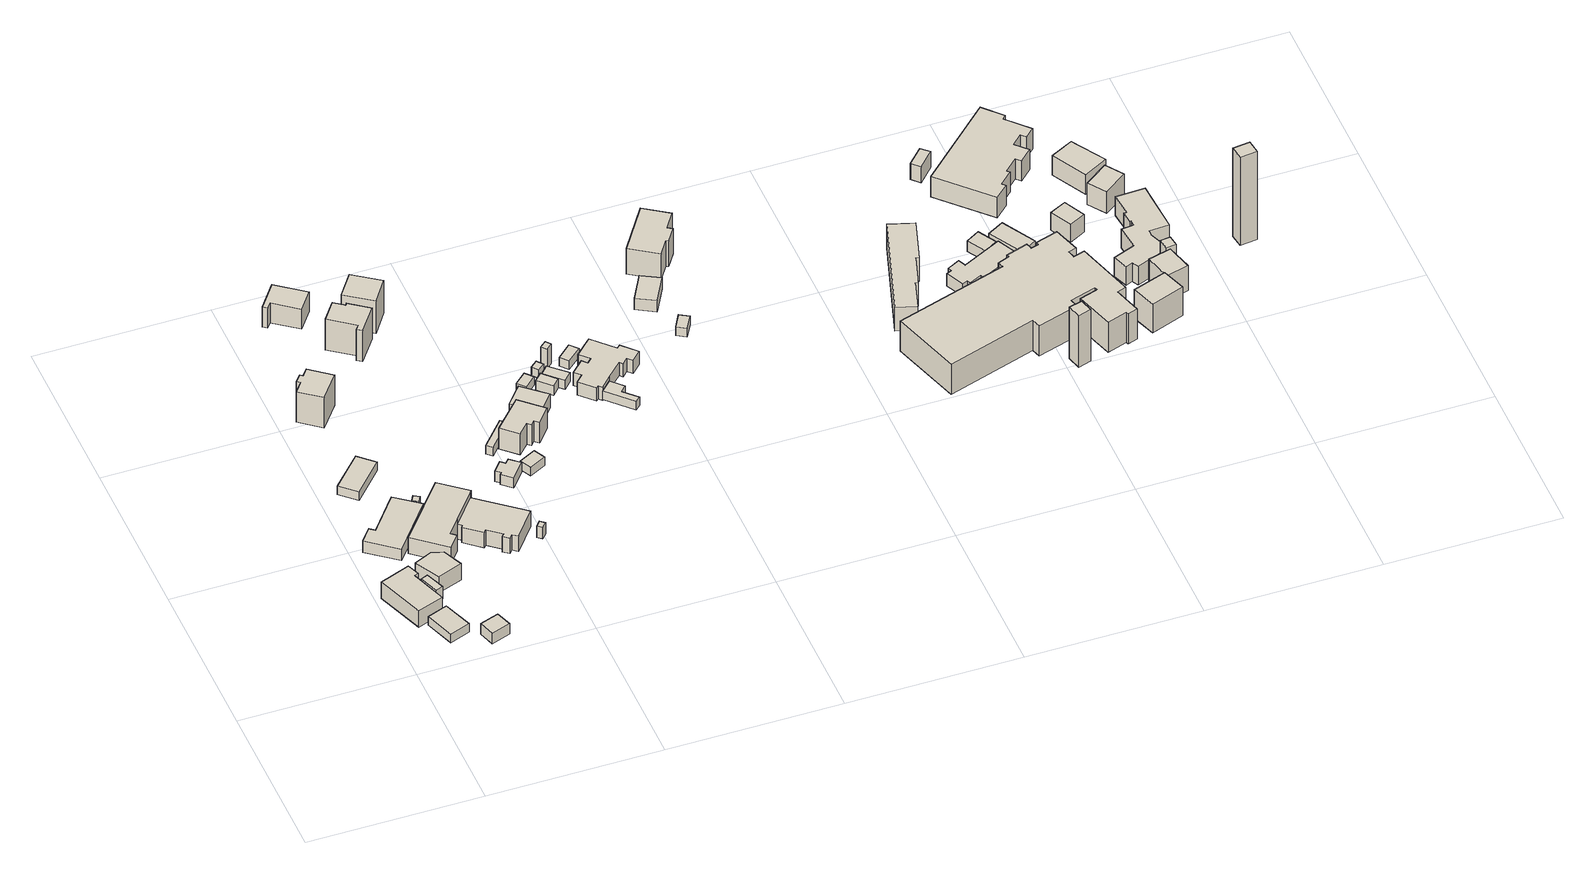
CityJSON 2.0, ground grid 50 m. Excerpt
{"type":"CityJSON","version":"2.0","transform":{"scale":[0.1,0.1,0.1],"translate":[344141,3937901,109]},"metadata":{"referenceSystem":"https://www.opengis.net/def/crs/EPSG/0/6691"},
"CityObjects":{
"building1":{"type":"Building","attributes":{"usage":"441","measuredHeight":6.2,"storeysAboveGround":1,"BuildingIDAttribute.prefecture":"14","BuildingIDAttribute.city":"14151","BuildingDetailAttribute.totalFloorArea":106.01,"BuildingDetailAttribute.buildingFootprintArea":106.01,"BuildingDetailAttribute.buildingStructureType":"610","BuildingDetailAttribute.buildingStructureOrgType":"2","BuildingDetailAttribute.orgUsage":"172","BuildingDetailAttribute.surveyYear":2015,"BuildingLandSlideRiskAttribute.description":"1","BuildingLandSlideRiskAttribute.areaType":"1"},"geometry":[{"type":"Solid","lod":"1","boundaries":[[[[0,1,2,3,4,5]],[[4,6,7,5]],[[3,8,6,4]],[[2,9,8,3]],[[1,10,9,2]],[[0,11,10,1]],[[5,7,11,0]],[[6,8,9,10,11,7]]]]}]},
"building2":{"type":"Building","attributes":{"usage":"441","measuredHeight":3.3,"storeysAboveGround":1,"BuildingIDAttribute.prefecture":"14","BuildingIDAttribute.city":"14151","BuildingDetailAttribute.totalFloorArea":47.43,"BuildingDetailAttribute.buildingFootprintArea":47.43,"BuildingDetailAttribute.buildingStructureType":"610","BuildingDetailAttribute.buildingStructureOrgType":"2","BuildingDetailAttribute.orgUsage":"172","BuildingDetailAttribute.surveyYear":2015,"BuildingLandSlideRiskAttribute.description":"1","BuildingLandSlideRiskAttribute.areaType":"1"},"geometry":[{"type":"Solid","lod":"1","boundaries":[[[[12,13,14,15]],[[14,16,17,15]],[[13,18,16,14]],[[12,19,18,13]],[[15,17,19,12]],[[16,18,19,17]]]]}]},
"building3":{"type":"Building","attributes":{"usage":"441","measuredHeight":9.8,"storeysAboveGround":1,"BuildingIDAttribute.prefecture":"14","BuildingIDAttribute.city":"14151","BuildingDetailAttribute.totalFloorArea":10.69,"BuildingDetailAttribute.buildingFootprintArea":10.69,"BuildingDetailAttribute.buildingStructureType":"610","BuildingDetailAttribute.buildingStructureOrgType":"2","BuildingDetailAttribute.orgUsage":"172","BuildingDetailAttribute.surveyYear":2015,"BuildingLandSlideRiskAttribute.description":"1","BuildingLandSlideRiskAttribute.areaType":"1"},"geometry":[{"type":"Solid","lod":"1","boundaries":[[[[20,21,22,23]],[[22,24,25,23]],[[21,26,24,22]],[[20,27,26,21]],[[23,25,27,20]],[[24,26,27,25]]]]}]},
"building4":{"type":"Building","attributes":{"measuredHeight":4.1,"BuildingIDAttribute.prefecture":"14","BuildingIDAttribute.city":"14151","BuildingDetailAttribute.surveyYear":2015,"BuildingLandSlideRiskAttribute.description":"1","BuildingLandSlideRiskAttribute.areaType":"1"},"geometry":[{"type":"Solid","lod":"1","boundaries":[[[[28,29,30,31]],[[30,32,33,31]],[[29,34,32,30]],[[28,35,34,29]],[[31,33,35,28]],[[32,34,35,33]]]]}]},
"building5":{"type":"Building","attributes":{"usage":"441","measuredHeight":9.9,"storeysAboveGround":1,"BuildingIDAttribute.prefecture":"14","BuildingIDAttribute.city":"14151","BuildingDetailAttribute.totalFloorArea":51.81,"BuildingDetailAttribute.buildingFootprintArea":51.81,"BuildingDetailAttribute.buildingStructureType":"610","BuildingDetailAttribute.buildingStructureOrgType":"2","BuildingDetailAttribute.orgUsage":"172","BuildingDetailAttribute.surveyYear":2015,"BuildingLandSlideRiskAttribute.description":"1","BuildingLandSlideRiskAttribute.areaType":"1"},"geometry":[{"type":"Solid","lod":"1","boundaries":[[[[36,37,38,39,40]],[[39,41,42,40]],[[38,43,41,39]],[[37,44,43,38]],[[36,45,44,37]],[[40,42,45,36]],[[41,43,44,45,42]]]]}]},
"building6":{"type":"Building","attributes":{"usage":"441","measuredHeight":4.7,"storeysAboveGround":1,"BuildingIDAttribute.prefecture":"14","BuildingIDAttribute.city":"14151","BuildingDetailAttribute.totalFloorArea":143.61,"BuildingDetailAttribute.buildingFootprintArea":143.61,"BuildingDetailAttribute.buildingStructureType":"610","BuildingDetailAttribute.buildingStructureOrgType":"2","BuildingDetailAttribute.orgUsage":"172","BuildingDetailAttribute.surveyYear":2015,"BuildingLandSlideRiskAttribute.description":"1","BuildingLandSlideRiskAttribute.areaType":"1"},"geometry":[{"type":"Solid","lod":"1","boundaries":[[[[46,47,48,49,50,51]],[[50,52,53,51]],[[49,54,52,50]],[[48,55,54,49]],[[47,56,55,48]],[[46,57,56,47]],[[51,53,57,46]],[[52,54,55,56,57,53]]]]}]},
"building7":{"type":"Building","attributes":{"usage":"441","measuredHeight":3.2,"storeysAboveGround":1,"BuildingIDAttribute.prefecture":"14","BuildingIDAttribute.city":"14151","BuildingDetailAttribute.totalFloorArea":76.79,"BuildingDetailAttribute.buildingFootprintArea":76.79,"BuildingDetailAttribute.buildingStructureType":"610","BuildingDetailAttribute.buildingStructureOrgType":"2","BuildingDetailAttribute.orgUsage":"172","BuildingDetailAttribute.surveyYear":2015,"BuildingLandSlideRiskAttribute.description":"1","BuildingLandSlideRiskAttribute.areaType":"1"},"geometry":[{"type":"Solid","lod":"1","boundaries":[[[[58,59,60,61]],[[60,62,63,61]],[[59,64,62,60]],[[58,65,64,59]],[[61,63,65,58]],[[62,64,65,63]]]]}]},
"building8":{"type":"Building","attributes":{"usage":"441","measuredHeight":6.4,"storeysAboveGround":1,"BuildingIDAttribute.prefecture":"14","BuildingIDAttribute.city":"14151","BuildingDetailAttribute.totalFloorArea":185.4,"BuildingDetailAttribute.buildingFootprintArea":185.4,"BuildingDetailAttribute.buildingStructureType":"610","BuildingDetailAttribute.buildingStructureOrgType":"2","BuildingDetailAttribute.orgUsage":"172","BuildingDetailAttribute.surveyYear":2015,"BuildingLandSlideRiskAttribute.description":"1","BuildingLandSlideRiskAttribute.areaType":"1"},"geometry":[{"type":"Solid","lod":"1","boundaries":[[[[66,67,68,69,70,71,72,73]],[[72,74,75,73]],[[71,76,74,72]],[[70,77,76,71]],[[69,78,77,70]],[[68,79,78,69]],[[67,80,79,68]],[[66,81,80,67]],[[73,75,81,66]],[[74,76,77,78,79,80,81,75]]]]}]},
"building9":{"type":"Building","attributes":{"BuildingIDAttribute.prefecture":"14","BuildingIDAttribute.city":"14151","BuildingDetailAttribute.surveyYear":2015,"BuildingLandSlideRiskAttribute.description":"1","BuildingLandSlideRiskAttribute.areaType":"1"},"geometry":[{"type":"Solid","lod":"1","boundaries":[[[[82,83,84,85]],[[84,86,87,85]],[[83,88,86,84]],[[82,89,88,83]],[[85,87,89,82]],[[86,88,89,87]]]]}]},
"building10":{"type":"Building","attributes":{"usage":"411","measuredHeight":11.7,"storeysAboveGround":2,"BuildingIDAttribute.prefecture":"14","BuildingIDAttribute.city":"14151","BuildingDetailAttribute.totalFloorArea":123.15,"BuildingDetailAttribute.buildingFootprintArea":61.58,"BuildingDetailAttribute.buildingStructureType":"601","BuildingDetailAttribute.buildingStructureOrgType":"1","BuildingDetailAttribute.orgUsage":"10","BuildingDetailAttribute.surveyYear":2015,"BuildingLandSlideRiskAttribute.description":"1","BuildingLandSlideRiskAttribute.areaType":"1"},"geometry":[{"type":"Solid","lod":"1","boundaries":[[[[90,91,92,93,94,95,96,97]],[[96,98,99,97]],[[95,100,98,96]],[[94,101,100,95]],[[93,102,101,94]],[[92,103,102,93]],[[91,104,103,92]],[[90,105,104,91]],[[97,99,105,90]],[[98,100,101,102,103,104,105,99]]]]}]},
"building11":{"type":"Building","attributes":{"measuredHeight":5.6,"BuildingIDAttribute.prefecture":"14","BuildingIDAttribute.city":"14151","BuildingDetailAttribute.surveyYear":2015,"BuildingLandSlideRiskAttribute.description":"1","BuildingLandSlideRiskAttribute.areaType":"1"},"geometry":[{"type":"Solid","lod":"1","boundaries":[[[[106,107,108,109,110,111,112,113,114,115,116,117]],[[116,118,119,117]],[[115,120,118,116]],[[114,121,120,115]],[[113,122,121,114]],[[112,123,122,113]],[[111,124,123,112]],[[110,125,124,111]],[[109,126,125,110]],[[108,127,126,109]],[[107,128,127,108]],[[106,129,128,107]],[[117,119,129,106]],[[118,120,121,122,123,124,125,126,127,128,129,119]]]]}]},
"building12":{"type":"Building","attributes":{"usage":"411","measuredHeight":7.8,"storeysAboveGround":2,"BuildingIDAttribute.prefecture":"14","BuildingIDAttribute.city":"14151","BuildingDetailAttribute.totalFloorArea":104.04,"BuildingDetailAttribute.buildingFootprintArea":52.02,"BuildingDetailAttribute.buildingStructureType":"601","BuildingDetailAttribute.buildingStructureOrgType":"1","BuildingDetailAttribute.orgUsage":"10","BuildingDetailAttribute.surveyYear":2015,"BuildingLandSlideRiskAttribute.description":"1","BuildingLandSlideRiskAttribute.areaType":"1"},"geometry":[{"type":"Solid","lod":"1","boundaries":[[[[130,131,132,133,134,135]],[[134,136,137,135]],[[133,138,136,134]],[[132,139,138,133]],[[131,140,139,132]],[[130,141,140,131]],[[135,137,141,130]],[[136,138,139,140,141,137]]]]}]},
"building13":{"type":"Building","attributes":{"measuredHeight":4.2,"BuildingIDAttribute.prefecture":"14","BuildingIDAttribute.city":"14151","BuildingDetailAttribute.surveyYear":2015,"BuildingLandSlideRiskAttribute.description":"1","BuildingLandSlideRiskAttribute.areaType":"1"},"geometry":[{"type":"Solid","lod":"1","boundaries":[[[[142,143,144,145]],[[144,146,147,145]],[[143,148,146,144]],[[142,149,148,143]],[[145,147,149,142]],[[146,148,149,147]]]]}]},
"building14":{"type":"Building","attributes":{"usage":"411","measuredHeight":11.6,"storeysAboveGround":2,"BuildingIDAttribute.prefecture":"14","BuildingIDAttribute.city":"14151","BuildingDetailAttribute.totalFloorArea":109.17,"BuildingDetailAttribute.buildingFootprintArea":54.59,"BuildingDetailAttribute.buildingStructureType":"601","BuildingDetailAttribute.buildingStructureOrgType":"1","BuildingDetailAttribute.orgUsage":"10","BuildingDetailAttribute.surveyYear":2015,"BuildingLandSlideRiskAttribute.description":"1","BuildingLandSlideRiskAttribute.areaType":"1"},"geometry":[{"type":"Solid","lod":"1","boundaries":[[[[150,151,152,153,154,155,156,157]],[[156,158,159,157]],[[155,160,158,156]],[[154,161,160,155]],[[153,162,161,154]],[[152,163,162,153]],[[151,164,163,152]],[[150,165,164,151]],[[157,159,165,150]],[[158,160,161,162,163,164,165,159]]]]}]},
"building15":{"type":"Building","attributes":{"usage":"401","measuredHeight":4,"storeysAboveGround":2,"BuildingIDAttribute.prefecture":"14","BuildingIDAttribute.city":"14151","BuildingDetailAttribute.totalFloorArea":50.53,"BuildingDetailAttribute.buildingFootprintArea":25.26,"BuildingDetailAttribute.buildingStructureType":"601","BuildingDetailAttribute.buildingStructureOrgType":"1","BuildingDetailAttribute.orgUsage":"61","BuildingDetailAttribute.surveyYear":2015,"BuildingLandSlideRiskAttribute.description":"1","BuildingLandSlideRiskAttribute.areaType":"1"},"geometry":[{"type":"Solid","lod":"1","boundaries":[[[[166,167,168,169,170,171,172,173]],[[172,174,175,173]],[[171,176,174,172]],[[170,177,176,171]],[[169,178,177,170]],[[168,179,178,169]],[[167,180,179,168]],[[166,181,180,167]],[[173,175,181,166]],[[174,176,177,178,179,180,181,175]]]]}]},
"building16":{"type":"Building","attributes":{"usage":"413","measuredHeight":12.8,"storeysAboveGround":2,"BuildingIDAttribute.prefecture":"14","BuildingIDAttribute.city":"14151","BuildingDetailAttribute.totalFloorArea":108.13,"BuildingDetailAttribute.buildingFootprintArea":54.06,"BuildingDetailAttribute.buildingStructureType":"601","BuildingDetailAttribute.buildingStructureOrgType":"1","BuildingDetailAttribute.orgUsage":"30","BuildingDetailAttribute.surveyYear":2015,"BuildingLandSlideRiskAttribute.description":"1","BuildingLandSlideRiskAttribute.areaType":"1"},"geometry":[{"type":"Solid","lod":"1","boundaries":[[[[182,183,184,185]],[[184,186,187,185]],[[183,188,186,184]],[[182,189,188,183]],[[185,187,189,182]],[[186,188,189,187]]]]}]},
"building17":{"type":"Building","attributes":{"usage":"401","storeysAboveGround":2,"BuildingIDAttribute.prefecture":"14","BuildingIDAttribute.city":"14151","BuildingDetailAttribute.totalFloorArea":37.54,"BuildingDetailAttribute.buildingFootprintArea":18.77,"BuildingDetailAttribute.buildingStructureType":"601","BuildingDetailAttribute.buildingStructureOrgType":"1","BuildingDetailAttribute.orgUsage":"61","BuildingDetailAttribute.surveyYear":2015,"BuildingLandSlideRiskAttribute.description":"1","BuildingLandSlideRiskAttribute.areaType":"1"},"geometry":[{"type":"Solid","lod":"1","boundaries":[[[[190,191,192,193]],[[192,194,195,193]],[[191,196,194,192]],[[190,197,196,191]],[[193,195,197,190]],[[194,196,197,195]]]]}]},
"building18":{"type":"Building","attributes":{"usage":"401","measuredHeight":3.7,"storeysAboveGround":2,"BuildingIDAttribute.prefecture":"14","BuildingIDAttribute.city":"14151","BuildingDetailAttribute.totalFloorArea":34.05,"BuildingDetailAttribute.buildingFootprintArea":17.03,"BuildingDetailAttribute.buildingStructureType":"601","BuildingDetailAttribute.buildingStructureOrgType":"1","BuildingDetailAttribute.orgUsage":"61","BuildingDetailAttribute.surveyYear":2015,"BuildingLandSlideRiskAttribute.description":"1","BuildingLandSlideRiskAttribute.areaType":"1"},"geometry":[{"type":"Solid","lod":"1","boundaries":[[[[198,199,200,201]],[[200,202,203,201]],[[199,204,202,200]],[[198,205,204,199]],[[201,203,205,198]],[[202,204,205,203]]]]}]},
"building19":{"type":"Building","attributes":{"usage":"401","measuredHeight":8.3,"storeysAboveGround":2,"BuildingIDAttribute.prefecture":"14","BuildingIDAttribute.city":"14151","BuildingDetailAttribute.totalFloorArea":127,"BuildingDetailAttribute.buildingFootprintArea":63.5,"BuildingDetailAttribute.buildingStructureType":"601","BuildingDetailAttribute.buildingStructureOrgType":"1","BuildingDetailAttribute.orgUsage":"61","BuildingDetailAttribute.surveyYear":2015,"BuildingLandSlideRiskAttribute.description":"1","BuildingLandSlideRiskAttribute.areaType":"1"},"geometry":[{"type":"Solid","lod":"1","boundaries":[[[[206,207,208,209,210,211,212,213]],[[212,214,215,213]],[[211,216,214,212]],[[210,217,216,211]],[[209,218,217,210]],[[208,219,218,209]],[[207,220,219,208]],[[206,221,220,207]],[[213,215,221,206]],[[214,216,217,218,219,220,221,215]]]]}]},
"building20":{"type":"Building","attributes":{"usage":"401","measuredHeight":6.2,"storeysAboveGround":2,"BuildingIDAttribute.prefecture":"14","BuildingIDAttribute.city":"14151","BuildingDetailAttribute.totalFloorArea":89.98,"BuildingDetailAttribute.buildingFootprintArea":44.99,"BuildingDetailAttribute.buildingStructureType":"601","BuildingDetailAttribute.buildingStructureOrgType":"1","BuildingDetailAttribute.orgUsage":"61","BuildingDetailAttribute.surveyYear":2015,"BuildingLandSlideRiskAttribute.description":"1","BuildingLandSlideRiskAttribute.areaType":"1"},"geometry":[{"type":"Solid","lod":"1","boundaries":[[[[222,223,224,225]],[[224,226,227,225]],[[223,228,226,224]],[[222,229,228,223]],[[225,227,229,222]],[[226,228,229,227]]]]}]},
"building21":{"type":"Building","attributes":{"BuildingIDAttribute.prefecture":"14","BuildingIDAttribute.city":"14151","BuildingDetailAttribute.surveyYear":2015,"BuildingLandSlideRiskAttribute.description":"1","BuildingLandSlideRiskAttribute.areaType":"1"},"geometry":[{"type":"Solid","lod":"1","boundaries":[[[[230,231,232,233]],[[232,234,235,233]],[[231,236,234,232]],[[230,237,236,231]],[[233,235,237,230]],[[234,236,237,235]]]]}]},
"building22":{"type":"Building","attributes":{"measuredHeight":3.5,"BuildingIDAttribute.prefecture":"14","BuildingIDAttribute.city":"14151","BuildingDetailAttribute.surveyYear":2015,"BuildingLandSlideRiskAttribute.description":"1","BuildingLandSlideRiskAttribute.areaType":"1"},"geometry":[{"type":"Solid","lod":"1","boundaries":[[[[238,239,240,241]],[[240,242,243,241]],[[239,244,242,240]],[[238,245,244,239]],[[241,243,245,238]],[[242,244,245,243]]]]}]},
"building23":{"type":"Building","attributes":{"BuildingIDAttribute.prefecture":"14","BuildingIDAttribute.city":"14151","BuildingDetailAttribute.surveyYear":2015,"BuildingLandSlideRiskAttribute.description":"1","BuildingLandSlideRiskAttribute.areaType":"1"},"geometry":[{"type":"Solid","lod":"1","boundaries":[[[[246,247,248,249]],[[248,250,251,249]],[[247,252,250,248]],[[246,253,252,247]],[[249,251,253,246]],[[250,252,253,251]]]]}]},
"building24":{"type":"Building","attributes":{"usage":"411","measuredHeight":3.4,"storeysAboveGround":1,"BuildingIDAttribute.prefecture":"14","BuildingIDAttribute.city":"14151","BuildingDetailAttribute.totalFloorArea":17.5,"BuildingDetailAttribute.buildingFootprintArea":17.5,"BuildingDetailAttribute.buildingStructureType":"601","BuildingDetailAttribute.buildingStructureOrgType":"1","BuildingDetailAttribute.orgUsage":"10","BuildingDetailAttribute.surveyYear":2015,"BuildingLandSlideRiskAttribute.description":"1","BuildingLandSlideRiskAttribute.areaType":"1"},"geometry":[{"type":"Solid","lod":"1","boundaries":[[[[254,255,256,257]],[[256,258,259,257]],[[255,260,258,256]],[[254,261,260,255]],[[257,259,261,254]],[[258,260,261,259]]]]}]},
"building25":{"type":"Building","attributes":{"measuredHeight":10.2,"BuildingIDAttribute.prefecture":"14","BuildingIDAttribute.city":"14151","BuildingDetailAttribute.surveyYear":2015,"BuildingLandSlideRiskAttribute.description":"1","BuildingLandSlideRiskAttribute.areaType":"1"},"geometry":[{"type":"Solid","lod":"1","boundaries":[[[[262,263,264,265]],[[264,266,267,265]],[[263,268,266,264]],[[262,269,268,263]],[[265,267,269,262]],[[266,268,269,267]]]]}]},
"building26":{"type":"Building","attributes":{"BuildingIDAttribute.prefecture":"14","BuildingIDAttribute.city":"14151","BuildingDetailAttribute.surveyYear":2015,"BuildingLandSlideRiskAttribute.description":"1","BuildingLandSlideRiskAttribute.areaType":"1"},"geometry":[{"type":"Solid","lod":"1","boundaries":[[[[270,271,272,273]],[[272,274,275,273]],[[271,276,274,272]],[[270,277,276,271]],[[273,275,277,270]],[[274,276,277,275]]]]}]},
"building27":{"type":"Building","attributes":{"BuildingIDAttribute.prefecture":"14","BuildingIDAttribute.city":"14151","BuildingDetailAttribute.surveyYear":2015,"BuildingRiverFloodingRiskAttribute.description":"4","BuildingRiverFloodingRiskAttribute.rankOrg":"1","BuildingRiverFloodingRiskAttribute.depth":0.224,"BuildingRiverFloodingRiskAttribute.adminType":"2","BuildingRiverFloodingRiskAttribute.scale":"2","BuildingLandSlideRiskAttribute.description":"1","BuildingLandSlideRiskAttribute.areaType":"1"},"geometry":[{"type":"Solid","lod":"1","boundaries":[[[[278,279,280,281,282,283]],[[282,284,285,283]],[[281,286,284,282]],[[280,287,286,281]],[[279,288,287,280]],[[278,289,288,279]],[[283,285,289,278]],[[284,286,287,288,289,285]]]]}]},
"building28":{"type":"Building","attributes":{"usage":"411","measuredHeight":5.7,"storeysAboveGround":1,"BuildingIDAttribute.prefecture":"14","BuildingIDAttribute.city":"14151","BuildingDetailAttribute.totalFloorArea":142.57,"BuildingDetailAttribute.buildingFootprintArea":142.57,"BuildingDetailAttribute.buildingStructureType":"601","BuildingDetailAttribute.buildingStructureOrgType":"1","BuildingDetailAttribute.orgUsage":"10","BuildingDetailAttribute.surveyYear":2015,"BuildingLandSlideRiskAttribute.description":"1","BuildingLandSlideRiskAttribute.areaType":"1"},"geometry":[{"type":"Solid","lod":"1","boundaries":[[[[290,291,292,293,294,295,296,297,298,299,300,301,302,303,304,305,306,307,308]],[[307,309,310,308]],[[306,311,309,307]],[[305,312,311,306]],[[304,313,312,305]],[[303,314,313,304]],[[302,315,314,303]],[[301,316,315,302]],[[300,317,316,301]],[[299,318,317,300]],[[298,319,318,299]],[[297,320,319,298]],[[296,321,320,297]],[[295,322,321,296]],[[294,323,322,295]],[[293,324,323,294]],[[292,325,324,293]],[[291,326,325,292]],[[290,327,326,291]],[[308,310,327,290]],[[309,311,312,313,314,315,316,317,318,319,320,321,322,323,324,325,326,327,310]]]]}]},
"building29":{"type":"Building","attributes":{"usage":"411","measuredHeight":4.9,"storeysAboveGround":1,"BuildingIDAttribute.prefecture":"14","BuildingIDAttribute.city":"14151","BuildingDetailAttribute.totalFloorArea":45.22,"BuildingDetailAttribute.buildingFootprintArea":45.22,"BuildingDetailAttribute.buildingStructureType":"601","BuildingDetailAttribute.buildingStructureOrgType":"1","BuildingDetailAttribute.orgUsage":"10","BuildingDetailAttribute.surveyYear":2015,"BuildingLandSlideRiskAttribute.description":"1","BuildingLandSlideRiskAttribute.areaType":"1"},"geometry":[{"type":"Solid","lod":"1","boundaries":[[[[328,329,330,331]],[[330,332,333,331]],[[329,334,332,330]],[[328,335,334,329]],[[331,333,335,328]],[[332,334,335,333]]]]}]},
"building30":{"type":"Building","attributes":{"measuredHeight":3.6,"BuildingIDAttribute.prefecture":"14","BuildingIDAttribute.city":"14151","BuildingDetailAttribute.surveyYear":2015,"BuildingRiverFloodingRiskAttribute.description":"4","BuildingRiverFloodingRiskAttribute.rankOrg":"1","BuildingRiverFloodingRiskAttribute.depth":0.225,"BuildingRiverFloodingRiskAttribute.adminType":"2","BuildingRiverFloodingRiskAttribute.scale":"2","BuildingLandSlideRiskAttribute.description":"1","BuildingLandSlideRiskAttribute.areaType":"1"},"geometry":[{"type":"Solid","lod":"1","boundaries":[[[[336,337,338,339]],[[338,340,341,339]],[[337,342,340,338]],[[336,343,342,337]],[[339,341,343,336]],[[340,342,343,341]]]]}]},
"building31":{"type":"Building","attributes":{"usage":"411","measuredHeight":10.5,"storeysAboveGround":1,"BuildingIDAttribute.prefecture":"14","BuildingIDAttribute.city":"14151","BuildingDetailAttribute.totalFloorArea":118.58,"BuildingDetailAttribute.buildingFootprintArea":118.58,"BuildingDetailAttribute.buildingStructureType":"601","BuildingDetailAttribute.buildingStructureOrgType":"1","BuildingDetailAttribute.orgUsage":"10","BuildingDetailAttribute.surveyYear":2015,"BuildingRiverFloodingRiskAttribute.description":"4","BuildingRiverFloodingRiskAttribute.rankOrg":"1","BuildingRiverFloodingRiskAttribute.depth":0.265,"BuildingRiverFloodingRiskAttribute.adminType":"2","BuildingRiverFloodingRiskAttribute.scale":"2","BuildingLandSlideRiskAttribute.description":"1","BuildingLandSlideRiskAttribute.areaType":"1"},"geometry":[{"type":"Solid","lod":"1","boundaries":[[[[344,345,346,347,348,349,350,351]],[[350,352,353,351]],[[349,354,352,350]],[[348,355,354,349]],[[347,356,355,348]],[[346,357,356,347]],[[345,358,357,346]],[[344,359,358,345]],[[351,353,359,344]],[[352,354,355,356,357,358,359,353]]]]}]},
"building32":{"type":"Building","attributes":{"usage":"441","measuredHeight":15.4,"storeysAboveGround":2,"BuildingIDAttribute.prefecture":"14","BuildingIDAttribute.city":"14151","BuildingDetailAttribute.totalFloorArea":376.11,"BuildingDetailAttribute.buildingFootprintArea":188.06,"BuildingDetailAttribute.buildingStructureType":"601","BuildingDetailAttribute.buildingStructureOrgType":"1","BuildingDetailAttribute.orgUsage":"180","BuildingDetailAttribute.surveyYear":2015},"geometry":[{"type":"Solid","lod":"1","boundaries":[[[[360,361,362,363,364,365,366,367]],[[366,368,369,367]],[[365,370,368,366]],[[364,371,370,365]],[[363,372,371,364]],[[362,373,372,363]],[[361,374,373,362]],[[360,375,374,361]],[[367,369,375,360]],[[368,370,371,372,373,374,375,369]]]]}]},
"building33":{"type":"Building","attributes":{"usage":"441","measuredHeight":12.3,"storeysAboveGround":2,"BuildingIDAttribute.prefecture":"14","BuildingIDAttribute.city":"14151","BuildingDetailAttribute.totalFloorArea":2245.27,"BuildingDetailAttribute.buildingFootprintArea":1122.63,"BuildingDetailAttribute.buildingStructureType":"601","BuildingDetailAttribute.buildingStructureOrgType":"1","BuildingDetailAttribute.orgUsage":"180","BuildingDetailAttribute.surveyYear":2015,"BuildingLandSlideRiskAttribute.description":"1","BuildingLandSlideRiskAttribute.areaType":"1"},"geometry":[{"type":"Solid","lod":"1","boundaries":[[[[376,377,378,379,380,381,382,383,384,385,386,387,388,389,390,391,392,393,394,395,396,397,398,399,400,401,402,403,404,405]],[[404,406,407,405]],[[403,408,406,404]],[[402,409,408,403]],[[401,410,409,402]],[[400,411,410,401]],[[399,412,411,400]],[[398,413,412,399]],[[397,414,413,398]],[[396,415,414,397]],[[395,416,415,396]],[[394,417,416,395]],[[393,418,417,394]],[[392,419,418,393]],[[391,420,419,392]],[[390,421,420,391]],[[389,422,421,390]],[[388,423,422,389]],[[387,424,423,388]],[[386,425,424,387]],[[385,426,425,386]],[[384,427,426,385]],[[383,428,427,384]],[[382,429,428,383]],[[381,430,429,382]],[[380,431,430,381]],[[379,432,431,380]],[[378,433,432,379]],[[377,434,433,378]],[[376,435,434,377]],[[405,407,435,376]],[[406,408,409,410,411,412,413,414,415,416,417,418,419,420,421,422,423,424,425,426,427,428,429,430,431,432,433,434,435,407]]]]}]},
"building34":{"type":"Building","attributes":{"measuredHeight":24.3,"BuildingIDAttribute.prefecture":"14","BuildingIDAttribute.city":"14151","BuildingDetailAttribute.surveyYear":2015,"BuildingLandSlideRiskAttribute.description":"1","BuildingLandSlideRiskAttribute.areaType":"1"},"geometry":[{"type":"Solid","lod":"1","boundaries":[[[[436,437,438,439]],[[438,440,441,439]],[[437,442,440,438]],[[436,443,442,437]],[[439,441,443,436]],[[440,442,443,441]]]]}]},
"building35":{"type":"Building","attributes":{"measuredHeight":6.2,"BuildingIDAttribute.prefecture":"14","BuildingIDAttribute.city":"14151","BuildingDetailAttribute.surveyYear":2015,"BuildingLandSlideRiskAttribute.description":"1","BuildingLandSlideRiskAttribute.areaType":"1"},"geometry":[{"type":"Solid","lod":"1","boundaries":[[[[444,445,446,447,448,449,450,451,452,453,454,455]],[[454,456,457,455]],[[453,458,456,454]],[[452,459,458,453]],[[451,460,459,452]],[[450,461,460,451]],[[449,462,461,450]],[[448,463,462,449]],[[447,464,463,448]],[[446,465,464,447]],[[445,466,465,446]],[[444,467,466,445]],[[455,457,467,444]],[[456,458,459,460,461,462,463,464,465,466,467,457]]]]}]},
"building36":{"type":"Building","attributes":{"usage":"441","measuredHeight":4.4,"storeysAboveGround":1,"BuildingIDAttribute.prefecture":"14","BuildingIDAttribute.city":"14151","BuildingDetailAttribute.totalFloorArea":22.9,"BuildingDetailAttribute.buildingFootprintArea":22.9,"BuildingDetailAttribute.buildingStructureType":"601","BuildingDetailAttribute.buildingStructureOrgType":"1","BuildingDetailAttribute.orgUsage":"180","BuildingDetailAttribute.surveyYear":2015,"BuildingLandSlideRiskAttribute.description":"1","BuildingLandSlideRiskAttribute.areaType":"1"},"geometry":[{"type":"Solid","lod":"1","boundaries":[[[[468,469,470,471]],[[470,472,473,471]],[[469,474,472,470]],[[468,475,474,469]],[[471,473,475,468]],[[472,474,475,473]]]]}]},
"building37":{"type":"Building","attributes":{"usage":"441","measuredHeight":6.7,"storeysAboveGround":1,"BuildingIDAttribute.prefecture":"14","BuildingIDAttribute.city":"14151","BuildingDetailAttribute.totalFloorArea":48.29,"BuildingDetailAttribute.buildingFootprintArea":48.29,"BuildingDetailAttribute.buildingStructureType":"601","BuildingDetailAttribute.buildingStructureOrgType":"1","BuildingDetailAttribute.orgUsage":"180","BuildingDetailAttribute.surveyYear":2015,"BuildingLandSlideRiskAttribute.description":"1","BuildingLandSlideRiskAttribute.areaType":"1"},"geometry":[{"type":"Solid","lod":"1","boundaries":[[[[476,477,478,479]],[[478,480,481,479]],[[477,482,480,478]],[[476,483,482,477]],[[479,481,483,476]],[[480,482,483,481]]]]}]},
"building38":{"type":"Building","attributes":{"usage":"441","measuredHeight":7.4,"storeysAboveGround":1,"BuildingIDAttribute.prefecture":"14","BuildingIDAttribute.city":"14151","BuildingDetailAttribute.totalFloorArea":15.75,"BuildingDetailAttribute.buildingFootprintArea":15.75,"BuildingDetailAttribute.buildingStructureType":"601","BuildingDetailAttribute.buildingStructureOrgType":"1","BuildingDetailAttribute.orgUsage":"180","BuildingDetailAttribute.surveyYear":2015},"geometry":[{"type":"Solid","lod":"1","boundaries":[[[[484,485,486,487]],[[486,488,489,487]],[[485,490,488,486]],[[484,491,490,485]],[[487,489,491,484]],[[488,490,491,489]]]]}]},
"building39":{"type":"Building","attributes":{"usage":"441","measuredHeight":11.2,"storeysAboveGround":2,"BuildingIDAttribute.prefecture":"14","BuildingIDAttribute.city":"14151","BuildingDetailAttribute.totalFloorArea":832.1,"BuildingDetailAttribute.buildingFootprintArea":416.05,"BuildingDetailAttribute.buildingStructureType":"601","BuildingDetailAttribute.buildingStructureOrgType":"1","BuildingDetailAttribute.orgUsage":"180","BuildingDetailAttribute.surveyYear":2015,"BuildingLandSlideRiskAttribute.description":"1","BuildingLandSlideRiskAttribute.areaType":"1"},"geometry":[{"type":"Solid","lod":"1","boundaries":[[[[492,493,494,495,496,497,498,499,500,501,502,503,504,505,506,507]],[[506,508,509,507]],[[505,510,508,506]],[[504,511,510,505]],[[503,512,511,504]],[[502,513,512,503]],[[501,514,513,502]],[[500,515,514,501]],[[499,516,515,500]],[[498,517,516,499]],[[497,518,517,498]],[[496,519,518,497]],[[495,520,519,496]],[[494,521,520,495]],[[493,522,521,494]],[[492,523,522,493]],[[507,509,523,492]],[[508,510,511,512,513,514,515,516,517,518,519,520,521,522,523,509]]]]}]},
"building40":{"type":"Building","attributes":{"usage":"441","measuredHeight":10.1,"storeysAboveGround":1,"BuildingIDAttribute.prefecture":"14","BuildingIDAttribute.city":"14151","BuildingDetailAttribute.totalFloorArea":63.35,"BuildingDetailAttribute.buildingFootprintArea":63.35,"BuildingDetailAttribute.buildingStructureType":"601","BuildingDetailAttribute.buildingStructureOrgType":"1","BuildingDetailAttribute.orgUsage":"180","BuildingDetailAttribute.surveyYear":2015,"BuildingLandSlideRiskAttribute.description":"1","BuildingLandSlideRiskAttribute.areaType":"1"},"geometry":[{"type":"Solid","lod":"1","boundaries":[[[[524,525,526,527]],[[526,528,529,527]],[[525,530,528,526]],[[524,531,530,525]],[[527,529,531,524]],[[528,530,531,529]]]]}]},
"building41":{"type":"Building","attributes":{"usage":"441","measuredHeight":7.4,"storeysAboveGround":1,"BuildingIDAttribute.prefecture":"14","BuildingIDAttribute.city":"14151","BuildingDetailAttribute.totalFloorArea":29.62,"BuildingDetailAttribute.buildingFootprintArea":29.62,"BuildingDetailAttribute.buildingStructureType":"601","BuildingDetailAttribute.buildingStructureOrgType":"1","BuildingDetailAttribute.orgUsage":"180","BuildingDetailAttribute.surveyYear":2015,"BuildingLandSlideRiskAttribute.description":"1","BuildingLandSlideRiskAttribute.areaType":"1"},"geometry":[{"type":"Solid","lod":"1","boundaries":[[[[532,533,534,535]],[[534,536,537,535]],[[533,538,536,534]],[[532,539,538,533]],[[535,537,539,532]],[[536,538,539,537]]]]}]},
"building42":{"type":"Building","attributes":{"measuredHeight":8.8,"BuildingIDAttribute.prefecture":"14","BuildingIDAttribute.city":"14151","BuildingDetailAttribute.surveyYear":2015,"BuildingLandSlideRiskAttribute.description":"1","BuildingLandSlideRiskAttribute.areaType":"1"},"geometry":[{"type":"Solid","lod":"1","boundaries":[[[[540,541,542,543]],[[542,544,545,543]],[[541,546,544,542]],[[540,547,546,541]],[[543,545,547,540]],[[544,546,547,545]]]]}]},
"building43":{"type":"Building","attributes":{"usage":"441","measuredHeight":19.1,"storeysAboveGround":1,"BuildingIDAttribute.prefecture":"14","BuildingIDAttribute.city":"14151","BuildingDetailAttribute.totalFloorArea":204.34,"BuildingDetailAttribute.buildingFootprintArea":204.34,"BuildingDetailAttribute.buildingStructureType":"601","BuildingDetailAttribute.buildingStructureOrgType":"1","BuildingDetailAttribute.orgUsage":"180","BuildingDetailAttribute.surveyYear":2015,"BuildingLandSlideRiskAttribute.description":"1","BuildingLandSlideRiskAttribute.areaType":"1"},"geometry":[{"type":"Solid","lod":"1","boundaries":[[[[548,549,550,551,552,553,554,555,556,557,558,559,560,561,562,563,564]],[[563,565,566,564]],[[562,567,565,563]],[[561,568,567,562]],[[560,569,568,561]],[[559,570,569,560]],[[558,571,570,559]],[[557,572,571,558]],[[556,573,572,557]],[[555,574,573,556]],[[554,575,574,555]],[[553,576,575,554]],[[552,577,576,553]],[[551,578,577,552]],[[550,579,578,551]],[[549,580,579,550]],[[548,581,580,549]],[[564,566,581,548]],[[565,567,568,569,570,571,572,573,574,575,576,577,578,579,580,581,566]]]]}]},
"building44":{"type":"Building","attributes":{"measuredHeight":15.1,"BuildingIDAttribute.prefecture":"14","BuildingIDAttribute.city":"14151","BuildingDetailAttribute.surveyYear":2015,"BuildingLandSlideRiskAttribute.description":"1","BuildingLandSlideRiskAttribute.areaType":"1"},"geometry":[{"type":"Solid","lod":"1","boundaries":[[[[582,583,584,585]],[[584,586,587,585]],[[583,588,586,584]],[[582,589,588,583]],[[585,587,589,582]],[[586,588,589,587]]]]}]},
"building45":{"type":"Building","attributes":{"usage":"441","measuredHeight":9,"storeysAboveGround":1,"BuildingIDAttribute.prefecture":"14","BuildingIDAttribute.city":"14151","BuildingDetailAttribute.totalFloorArea":73.91,"BuildingDetailAttribute.buildingFootprintArea":73.91,"BuildingDetailAttribute.buildingStructureType":"601","BuildingDetailAttribute.buildingStructureOrgType":"1","BuildingDetailAttribute.orgUsage":"180","BuildingDetailAttribute.surveyYear":2015,"BuildingLandSlideRiskAttribute.description":"1","BuildingLandSlideRiskAttribute.areaType":"1"},"geometry":[{"type":"Solid","lod":"1","boundaries":[[[[590,591,592,593]],[[592,594,595,593]],[[591,596,594,592]],[[590,597,596,591]],[[593,595,597,590]],[[594,596,597,595]]]]}]},
"building46":{"type":"Building","attributes":{"usage":"441","measuredHeight":12.5,"storeysAboveGround":1,"BuildingIDAttribute.prefecture":"14","BuildingIDAttribute.city":"14151","BuildingDetailAttribute.totalFloorArea":40.21,"BuildingDetailAttribute.buildingFootprintArea":40.21,"BuildingDetailAttribute.buildingStructureType":"601","BuildingDetailAttribute.buildingStructureOrgType":"1","BuildingDetailAttribute.orgUsage":"180","BuildingDetailAttribute.surveyYear":2015,"BuildingLandSlideRiskAttribute.description":"1","BuildingLandSlideRiskAttribute.areaType":"1"},"geometry":[{"type":"Solid","lod":"1","boundaries":[[[[598,599,600,601]],[[600,602,603,601]],[[599,604,602,600]],[[598,605,604,599]],[[601,603,605,598]],[[602,604,605,603]]]]}]},
"building47":{"type":"Building","attributes":{"measuredHeight":31.6,"BuildingIDAttribute.prefecture":"14","BuildingIDAttribute.city":"14151","BuildingDetailAttribute.surveyYear":2015,"BuildingLandSlideRiskAttribute.description":"1","BuildingLandSlideRiskAttribute.areaType":"1"},"geometry":[{"type":"Solid","lod":"1","boundaries":[[[[606,607,608,609]],[[608,610,611,609]],[[607,612,610,608]],[[606,613,612,607]],[[609,611,613,606]],[[610,612,613,611]]]]}]}
},
"vertices":[
[4,269,37],[92,302,37],[106,266,37],[94,262,37],[132,158,37],[56,130,37],[132,158,94],[56,130,94],[94,262,94],[106,266,94],[92,302,94],[4,269,94],
[137,143,45],[168,58,45],[109,36,45],[78,121,45],[109,36,75],[78,121,75],[168,58,75],[137,143,75],
[107,249,45],[128,257,45],[149,202,45],[128,194,45],[149,202,89],[128,194,89],[128,257,89],[107,249,89],
[211,2,37],[196,48,37],[251,67,37],[267,21,37],[251,67,74],[267,21,74],[196,48,74],[211,2,74],
[196,313,43],[221,255,43],[148,228,43],[111,301,43],[163,324,43],[111,301,100],[163,324,100],[148,228,100],[221,255,100],[196,313,100],
[49,480,47],[64,468,47],[148,573,47],[217,519,47],[101,375,47],[18,441,47],[101,375,87],[18,441,87],[217,519,87],[148,573,87],[64,468,87],[49,480,87],
[120,761,49],[165,719,49],[80,628,49],[35,670,49],[80,628,79],[35,670,79],[165,719,79],[120,761,79],
[251,361,44],[219,323,44],[128,398,44],[270,571,44],[346,509,44],[340,501,44],[272,418,44],[236,374,44],[272,418,100],[236,374,100],[340,501,100],[346,509,100],[270,571,100],[128,398,100],[219,323,100],[251,361,100],
[205,566,49],[222,556,49],[213,539,49],[196,549,49],[213,539,79],[196,549,79],[222,556,79],[205,566,79],
[54,989,58],[45,996,58],[62,1017,58],[70,1011,58],[86,1032,58],[147,984,58],[91,912,58],[31,959,58],[91,912,165],[31,959,165],[147,984,165],[86,1032,165],[70,1011,165],[62,1017,165],[45,996,165],[54,989,165],
[469,396,30],[405,317,30],[390,328,30],[381,317,30],[364,331,30],[371,339,30],[333,370,30],[326,362,30],[278,402,30],[283,408,30],[272,418,30],[340,501,30],[272,418,84],[340,501,84],[283,408,84],[278,402,84],[326,362,84],[333,370,84],[371,339,84],[364,331,84],[381,317,84],[390,328,84],[405,317,84],[469,396,84],
[86,1296,101],[74,1280,101],[62,1289,101],[116,1361,101],[197,1300,101],[155,1244,101],[197,1300,171],[155,1244,171],[116,1361,171],[62,1289,171],[74,1280,171],[86,1296,171],
[494,355,30],[481,340,30],[468,351,30],[481,366,30],[468,351,70],[481,366,70],[481,340,70],[494,355,70],
[199,1188,61],[238,1242,61],[268,1220,61],[272,1226,61],[328,1185,61],[274,1112,61],[259,1122,61],[270,1136,61],[259,1122,170],[270,1136,170],[274,1112,170],[328,1185,170],[272,1226,170],[268,1220,170],[238,1242,170],[199,1188,170],
[453,578,26],[458,584,26],[444,595,26],[469,625,26],[482,614,26],[493,626,26],[522,602,26],[481,554,26],[522,602,62],[481,554,62],[493,626,62],[482,614,62],[469,625,62],[444,595,62],[458,584,62],[453,578,62],
[316,1321,61],[392,1267,61],[345,1200,61],[268,1255,61],[345,1200,176],[268,1255,176],[392,1267,176],[316,1321,176],
[525,771,34],[541,757,34],[472,679,34],[456,693,34],[472,679,64],[456,693,64],[541,757,64],[525,771,64],
[570,639,26],[587,606,26],[539,581,26],[522,614,26],[539,581,56],[522,614,56],[587,606,56],[570,639,56],
[593,703,25],[583,691,25],[573,700,25],[543,668,25],[499,709,25],[580,796,25],[644,737,25],[606,692,25],[644,737,98],[606,692,98],[580,796,98],[499,709,98],[543,668,98],[573,700,98],[583,691,98],[593,703,98],
[566,811,25],[613,866,25],[680,808,25],[633,753,25],[680,808,75],[633,753,75],[613,866,75],[566,811,75],
[616,890,33],[649,919,33],[669,897,33],[637,867,33],[669,897,63],[637,867,63],[649,919,63],[616,890,63],
[726,870,27],[704,848,27],[668,885,27],[690,907,27],[668,885,60],[690,907,60],[704,848,60],[726,870,60],
[678,941,27],[697,957,27],[712,940,27],[692,923,27],[712,940,57],[692,923,57],[697,957,57],[678,941,57],
[717,934,22],[766,888,22],[743,864,22],[695,910,22],[743,864,54],[695,910,54],[766,888,54],[717,934,54],
[732,983,24],[744,968,24],[726,953,24],[714,968,24],[726,953,93],[714,968,93],[744,968,93],[732,983,93],
[760,954,22],[801,991,22],[821,968,22],[779,932,22],[821,968,52],[779,932,52],[801,991,52],[760,954,52],
[853,831,15],[885,798,15],[868,781,15],[904,745,15],[890,731,15],[822,800,15],[890,731,45],[822,800,45],[904,745,45],[868,781,45],[885,798,45],[853,831,45],
[920,881,13],[904,865,13],[896,873,13],[853,831,13],[822,800,13],[813,808,13],[807,802,13],[767,842,13],[788,863,13],[771,880,13],[807,915,13],[820,901,13],[833,914,13],[807,940,13],[855,987,13],[912,928,13],[921,936,13],[961,895,13],[933,867,13],[961,895,59],[933,867,59],[921,936,59],[912,928,59],[855,987,59],[807,940,59],[833,914,59],[820,901,59],[807,915,59],[771,880,59],[788,863,59],[767,842,59],[807,802,59],[813,808,59],[822,800,59],[853,831,59],[896,873,59],[904,865,59],[920,881,59],
[1067,1176,11],[1120,1147,11],[1077,1069,11],[1024,1098,11],[1077,1069,51],[1024,1098,51],[1120,1147,51],[1067,1176,51],
[1144,1004,0],[1120,962,0],[1093,978,0],[1117,1020,0],[1093,978,30],[1117,1020,30],[1120,962,30],[1144,1004,30],
[1182,1273,9],[1195,1264,9],[1167,1223,9],[1161,1227,9],[1131,1183,9],[1054,1235,9],[1144,1368,9],[1214,1320,9],[1144,1368,99],[1214,1320,99],[1054,1235,99],[1131,1183,99],[1161,1227,99],[1167,1223,99],[1195,1264,99],[1182,1273,99],
[1796,1068,8],[1756,939,8],[1748,942,8],[1719,850,8],[1712,852,8],[1686,765,8],[1628,783,8],[1723,1091,8],[1628,783,91],[1723,1091,91],[1686,765,91],[1712,852,91],[1719,850,91],[1748,942,91],[1756,939,91],[1796,1068,91],
[1933,798,17],[1934,797,17],[1935,798,17],[1929,815,17],[1963,828,17],[1960,835,17],[2024,856,17],[2029,838,17],[2051,844,17],[2048,853,17],[2114,873,17],[2138,797,17],[2115,790,17],[2121,768,17],[2154,778,17],[2205,609,17],[2179,601,17],[2203,521,17],[2174,512,17],[2172,519,17],[2114,500,17],[2079,611,17],[2132,628,17],[2129,636,17],[2054,613,17],[2062,587,17],[1942,550,17],[1934,576,17],[1675,494,17],[1611,697,17],[1675,494,123],[1611,697,123],[1934,576,123],[1942,550,123],[2062,587,123],[2054,613,123],[2129,636,123],[2132,628,123],[2079,611,123],[2114,500,123],[2172,519,123],[2174,512,123],[2203,521,123],[2179,601,123],[2205,609,123],[2154,778,123],[2121,768,123],[2115,790,123],[2138,797,123],[2114,873,123],[2048,853,123],[2051,844,123],[2029,838,123],[2024,856,123],[1960,835,123],[1963,828,123],[1929,815,123],[1935,798,123],[1934,797,123],[1933,798,123],
[1983,439,90],[2021,449,90],[2032,410,90],[1994,399,90],[2032,410,272],[1994,399,272],[2021,449,272],[1983,439,272],
[1851,901,40],[1861,879,40],[1974,935,40],[2005,872,40],[1889,816,40],[1884,827,40],[1849,810,40],[1844,820,40],[1829,813,40],[1804,865,40],[1820,872,40],[1815,883,40],[1820,872,83],[1815,883,83],[1804,865,83],[1829,813,83],[1844,820,83],[1849,810,83],[1884,827,83],[1889,816,83],[2005,872,83],[1974,935,83],[1861,879,83],[1851,901,83],
[1971,940,40],[1933,917,40],[1901,970,40],[1940,993,40],[1901,970,77],[1940,993,77],[1933,917,77],[1971,940,77],
[2017,872,41],[1961,969,41],[2008,996,41],[2064,899,41],[2008,996,84],[2064,899,84],[1961,969,84],[2017,872,84],
[1935,1324,22],[1890,1277,22],[1869,1300,22],[1912,1345,22],[1869,1300,78],[1912,1345,78],[1890,1277,78],[1935,1324,78],
[1890,1207,33],[2105,1411,33],[2155,1358,33],[2145,1348,33],[2204,1285,33],[2178,1260,33],[2165,1274,33],[2136,1246,33],[2168,1213,33],[2133,1179,33],[2120,1192,33],[2083,1157,33],[2090,1150,33],[2053,1115,33],[2062,1106,33],[2023,1070,33],[2062,1106,104],[2023,1070,104],[2053,1115,104],[2090,1150,104],[2083,1157,104],[2120,1192,104],[2133,1179,104],[2168,1213,104],[2136,1246,104],[2165,1274,104],[2178,1260,104],[2204,1285,104],[2145,1348,104],[2155,1358,104],[2105,1411,104],[1890,1207,104],
[2302,580,68],[2326,511,68],[2229,477,68],[2205,546,68],[2229,477,169],[2205,546,169],[2326,511,169],[2302,580,169],
[2133,969,40],[2181,993,40],[2212,931,40],[2165,907,40],[2212,931,102],[2165,907,102],[2181,993,102],[2133,969,102],
[2289,661,63],[2355,678,63],[2375,601,63],[2309,584,63],[2375,601,151],[2309,584,151],[2355,678,151],[2289,661,151],
[2287,766,43],[2279,837,43],[2316,841,43],[2315,857,43],[2309,855,43],[2307,893,43],[2315,892,43],[2309,959,43],[2393,962,43],[2402,808,43],[2345,805,43],[2344,789,43],[2369,725,43],[2269,688,43],[2260,705,43],[2240,697,43],[2223,741,43],[2240,697,109],[2223,741,109],[2260,705,109],[2269,688,109],[2369,725,109],[2344,789,109],[2345,805,109],[2402,808,109],[2393,962,109],[2309,959,109],[2315,892,109],[2307,893,109],[2309,855,109],[2315,857,109],[2316,841,109],[2279,837,109],[2287,766,109],
[2368,713,63],[2372,681,63],[2343,677,63],[2339,710,63],[2343,677,159],[2339,710,159],[2372,681,159],[2368,713,159],
[2337,1101,41],[2267,1063,41],[2212,1164,41],[2277,1198,41],[2212,1164,110],[2277,1198,110],[2267,1063,110],[2337,1101,110],
[2324,1074,41],[2359,1024,41],[2292,976,41],[2256,1026,41],[2292,976,117],[2256,1026,117],[2359,1024,117],[2324,1074,117],
[2597,679,104],[2547,673,104],[2542,713,104],[2592,719,104],[2542,713,415],[2592,719,415],[2547,673,415],[2597,679,415]
]}
